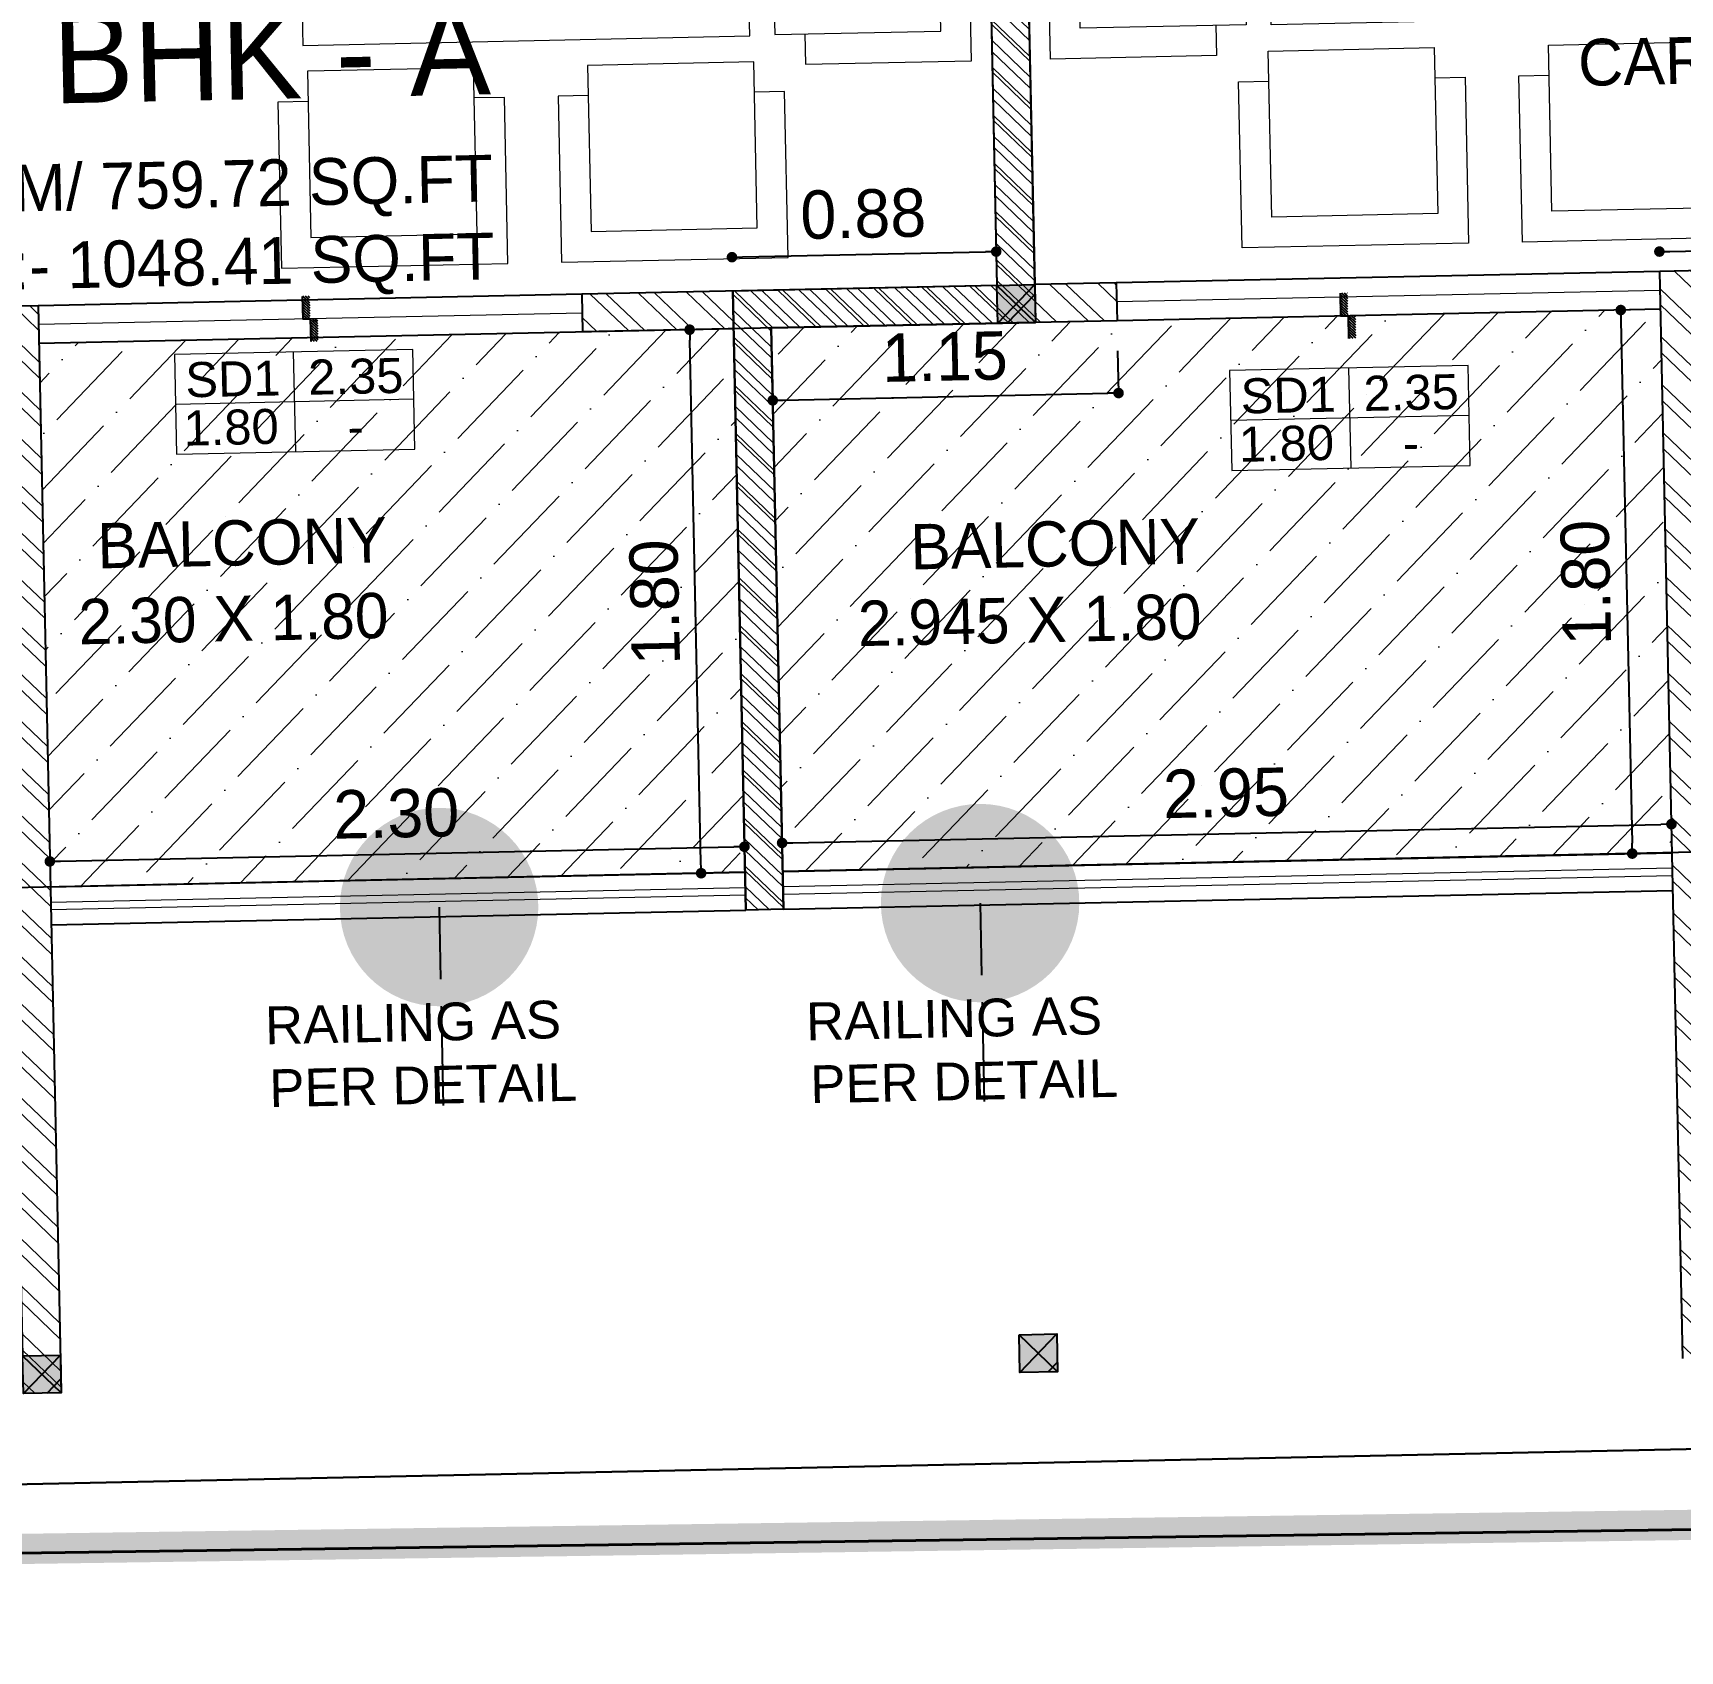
# Model space of a CAD drawing. Header units: metres. Extents: x 494 to 1845, y -666 to 1061.
# Drawn here: x 1412.8212 to 1413.3192, y 237.5901 to 238.0793 of the extents above; entities that cross this region are included whole.
import ezdxf

# ---------------------------------------------------------------- set-up
doc = ezdxf.new("R2010")
doc.units = ezdxf.units.M
doc.header["$MEASUREMENT"] = 0
doc.linetypes.add('1', pattern=[0])
doc.layers.get('Defpoints').update_dxf_attribs({"color": 12})
for name, color, linetype in [('A-AREA', 1, 'Continuous'), ('COLUMN', 1, 'Continuous'), ('PLOT - SURVEY', 1, '1'), ('TILE DROP', 180, '1'), ('VDA-TEXT', 250, '1'), ('VDA-WALL BELOW', 8, 'Continuous'), ('VDA_RAILING NOTE', 4, '1'), ('VDA_ROOF', 250, 'Continuous'), ('WALL', 250, 'Continuous')]:
    doc.layers.add(name, color=color, linetype=linetype)
for name, color, linetype, lineweight in [('A-Furniture', 8, 'Continuous', 13), ('A-Wall Hatch', 8, 'Continuous', 9), ('DIMENSION', 8, 'Continuous', 5), ('VDA-DW TAGS', 4, 'Continuous', 9), ('VDA-FURNITURE', 8, 'Continuous', 13), ('VDA-HATCH', 8, 'Continuous', 9), ('VDA-RAILING', 25, 'Continuous', 5), ('VDA-SLIDING DOOR', 4, 'Continuous', 9), ('VDA-WALL', 250, 'Continuous', 25)]:
    doc.layers.add(name, color=color, linetype=linetype, lineweight=lineweight)
doc.styles.add('arial', font='arial.ttf', dxfattribs={"height": 0.3})
doc.styles.add('RS', font='GOTHIC.TTF')
doc.styles.get("Standard").update_dxf_attribs({"font": 'arial.ttf'})
doc.dimstyles.new('SMALL', dxfattribs={"dimtxt": 0.16, "dimasz": 0.05, "dimexe": 0, "dimexo": 0, "dimgap": 0.05, "dimtad": 0, "dimdec": 1, "dimzin": 0, "dimdsep": 46, "dimtxsty": 'RS', "dimblk": 'ARCHTICK', "dimcen": 2.5, "dimclrd": 256, "dimclre": 256, "dimclrt": 5, "dimadec": 0, "dimazin": 0, "dimtfac": 1, "dimtofl": 0, "dimtmove": 0, "dimatfit": 3, "dimldrblk": 'ARCHTICK', "dimfxl": 0, "dimtolj": 1, "dimtzin": 0, "dimarcsym": 0})
doc.dimstyles.new('SMALL-1', dxfattribs={"dimtxt": 0.16, "dimasz": 0.035, "dimexe": 0, "dimexo": 0.1, "dimgap": 0.05, "dimtad": 1, "dimzin": 0, "dimdsep": 46, "dimtxsty": 'RS', "dimblk": 'DOT', "dimcen": 2.5, "dimclrd": 256, "dimclre": 256, "dimclrt": 5, "dimadec": 0, "dimazin": 0, "dimtfac": 1, "dimtdec": 3, "dimtofl": 0, "dimtmove": 0, "dimatfit": 3, "dimfxl": 0, "dimtolj": 1, "dimtzin": 0, "dimarcsym": 0})
pattern_1 = [(45, (1152.758408798573, 282.9493043231583), (-0.1104854345604985, 0.1104854345604985), [])]
pattern_2 = [(135.0000000000001, (-4.440892098500626e-16, 0.375), (-0.004419417382415919, -0.004419417382415927), [])]

# ---------------------------------------------------------------- blocks, each defined once
blk = doc.blocks.new('6555kkm')
at = {"lineweight": 30}
h = blk.add_hatch(color=5, dxfattribs=at)
h.dxf.hatch_style = 1
h.paths.add_polyline_path([(1152.883408798573, 282.9493043231583), (1152.758408798573, 282.9493043231583), (1152.758408798573, 283.0743043231584), (1152.883408798573, 283.0743043231584)])
h = blk.add_hatch()
h.set_pattern_fill('ANSI31', color=5, scale=1.250000000001137)
h.set_pattern_definition(pattern_1)
h.paths.add_polyline_path([(1152.758408798573, 283.0743043231584), (1152.883408798573, 283.0743043231584), (1152.883408798573, 282.9493043231583), (1152.758408798573, 282.9493043231583)])
h = blk.add_hatch()
h.set_pattern_fill('ANSI31', color=5, scale=1.250000000001137)
h.set_pattern_definition(pattern_1)
h.paths.add_polyline_path([(1152.758408798573, 283.0743043231584), (1152.883408798573, 283.0743043231584), (1152.883408798573, 282.9493043231583), (1152.758408798573, 282.9493043231583)])
at = {"layer": 'COLUMN', "color": 5, "lineweight": 25}
for p, q in [((1152.758408798573, 282.9493043231583), (1152.883408798573, 283.0743043231584)), ((1152.883408798573, 282.9493043231583), (1152.758408798573, 283.0743043231584))]:
    blk.add_line(p, q, dxfattribs=at)
blk.add_lwpolyline([(1152.758408798573, 283.0743043231584), (1152.883408798573, 283.0743043231584), (1152.883408798573, 282.9493043231583), (1152.758408798573, 282.9493043231583)], close=True, dxfattribs=at)
blk = doc.blocks.new('zw$417C')
at = {"layer": 'COLUMN', "color": 8, "lineweight": 30}
for p in [(-1102.821029583515, -279.411717235489, 1.171801311732194e-05), (-1106.120678797663, -282.8868043231282), (-1102.821029583515, -282.8868043231282)]:
    blk.add_blockref('6555kkm', p, dxfattribs=at)
blk = doc.blocks.new('DFSDFASDFASD')
at = {"layer": 'VDA_ROOF', "color": 5, "lineweight": 30, "ltscale": 4}
blk.add_lwpolyline([(43.72001114071099, 7.876165156727097), (16.86561930178232, 4.449999999999932), (-16.84999999999991, 4.449999999999932), (-16.84999999999991, -6.375000000000114), (7.450000000000273, -6.375000000000114), (7.450000000000273, -7.275000000000091), (43.72001114071099, -7.275000000000091), (43.72001114071099, -3.799912912925208), (45.04501133847248, -3.799912912896389), (45.04501133847248, 0.8250953790992526), (43.72001114071099, 0.8250953790992526)], close=True, dxfattribs=at)
blk = doc.blocks.new('_ArchTick')
at = {"color": 0, "linetype": 'ByBlock', "const_width": 0.15}
blk.add_lwpolyline([(-0.5, -0.5), (0.5, 0.5)], dxfattribs=at)
blk = doc.blocks.new('zw$FFF1')
at = {"layer": 'A-Furniture', "color": 8, "extrusion": (1.515233374942575e-06, 1.204778837000339e-06, 0.9999999999981264)}
for p, q in [((0.6212500063702464, 2.488734973128885), (0.6212433241307735, 1.938893890124746)), ((1.371250006370246, 2.488725858158432), (0.6212500063702464, 2.488734973128885)), ((1.371243322268128, 1.938725731684826), (1.371250006370246, 2.488725858158432)), ((1.548996269702911, 2.488723697606474), (1.548989587463439, 1.938882614485919)), ((2.298996269702911, 2.488714582519606), (1.548996269702911, 2.488723697606474)), ((2.298989585600793, 1.938714456046), (2.298996269702911, 2.488714582519606)), ((0.7212487906217575, 2.388733757776208), (0.7212421065196395, 1.838733757613227)), ((1.271248790435493, 2.38872707344126), (0.7212487906217575, 2.388733757776208)), ((1.271242106333375, 1.838727073278278), (1.271248790435493, 2.38872707344126)), ((1.648995053954422, 2.388722482253797), (1.648988369852304, 1.838722482090816)), ((2.198995053768158, 2.388715797802433), (1.648995053954422, 2.388722482253797)), ((2.19898836966604, 1.838715797755867), (2.198995053768158, 2.388715797802433)), ((0.6212433241307735, 1.938893890124746), (0.7214021123945713, 1.938733629649505)), ((0.7214021123945713, 1.938733629649505), (0.7212433218955994, 1.93873363151215)), ((1.271243321709335, 1.938726946944371), (1.371243322268128, 1.938725731568411)), ((1.548989587463439, 1.938882614485919), (1.649148375727236, 1.938722354010679)), ((1.649148375727236, 1.938722354010679), (1.648989585228264, 1.938722355989739)), ((2.198989585042, 1.93871567142196), (2.298989584669471, 1.938714456046)), ((0.7212421065196395, 1.838733757613227), (1.271242106333375, 1.838727073278278)), ((1.648988369852304, 1.838722482090816), (2.19898836966604, 1.838715797755867))]:
    blk.add_line(p, q, dxfattribs=at)
at = {"layer": 'A-Furniture', "color": 8, "extrusion": (1.515233371707305e-06, -1.204778841069292e-06, 0.9999999999981264)}
for p, q in [((0.5500000007450581, 1.850006682798266), (9.313225746154785e-10, 1.849999999860302)), ((0, 1.849999999860302), (2.24793329834938e-05, 0)), ((0.5500012151896954, 1.750006682821549), (0.5500000007450581, 1.850006682798266)), ((0.1000012140721083, 1.750001214910299), (0.1000212645158172, 0.1000012150034308)), ((0.6500012148171663, 1.750007897731848), (0.1000012150034308, 1.750001214910299)), ((0.6500212643295527, 0.1000078979413956), (0.6500012148171663, 1.750007897731848)), ((0.6500078989192843, 1.200007897801697), (0.1000078991055489, 1.200001214980148)), ((0.6500145820900798, 0.6500078978715464), (0.1000145813450217, 0.650001215049997)), ((0.6500212643295527, 0.1000078979413956), (0.1000212645158172, 0.1000012150034308)), ((0.5500224800780416, 6.68293796479702e-06), (0.5500212647020817, 0.1000066829146817)), ((0.5500224800780416, 6.68293796479702e-06), (2.24793329834938e-05, 0))]:
    blk.add_line(p, q, dxfattribs=at)
at = {"layer": 'A-Furniture', "color": 8, "extrusion": (1.515233371707305e-06, -1.204778841069291e-06, 0.9999999999981264)}
for p, q in [((2.212546726688743, 1.752808351884596), (0.7327740155160427, 1.752790371072479)), ((0.7327740155160427, 1.752790371072479), (0.7327941320836544, 0.09728157555218786)), ((2.212566843256354, 0.09729955636430532), (2.212546726688743, 1.752808351884596)), ((0.7327941320836544, 0.09728157555218786), (2.212566843256354, 0.09729955636430532))]:
    blk.add_line(p, q, dxfattribs=at)
blk = doc.blocks.new('_Dot')
at = {"color": 0, "linetype": 'ByBlock', "lineweight": -2}
blk.add_line((-0.5, 0), (-1, 0), dxfattribs=at)
at = {"color": 0, "linetype": 'ByBlock', "const_width": 0.5}
blk.add_lwpolyline([(-0.25, 0, 1), (0.25, 0, 1)], format="xyb", close=True, dxfattribs=at)
blk = doc.blocks.new('*D428')
at = {"layer": 'Defpoints', "color": 0, "transparency": 16777216}
for p in [(7.365036736101274, -7.196237975733482), (5.06503673610132, -7.28082868459677), (7.365036736101274, -7.28082868459677)]:
    blk.add_point(p, dxfattribs=at)
at = {"layer": 'DIMENSION', "lineweight": -2, "transparency": 16777216}
for p, q in [((5.06503673610132, -7.196237975733482), (5.06503673610132, -7.196237975733482)), ((5.10003673610132, -7.196237975733482), (7.330036736101274, -7.196237975733482)), ((7.365036736101274, -7.196237975733482), (7.365036736101274, -7.196237975733482))]:
    blk.add_line(p, q, dxfattribs=at)
at = {"layer": 'DIMENSION', "lineweight": -2, "transparency": 16777216, "xscale": 0.035, "yscale": 0.035, "zscale": 0.035, "rotation": 180}
blk.add_blockref('_Dot', (5.06503673610132, -7.196237975733482), dxfattribs=at)
at = {"layer": 'DIMENSION', "lineweight": -2, "transparency": 16777216, "xscale": 0.035, "yscale": 0.035, "zscale": 0.035}
blk.add_blockref('_Dot', (7.365036736101274, -7.196237975733482), dxfattribs=at)
at = {"layer": 'DIMENSION', "color": 5, "transparency": 16777216, "insert": (6.215036736101297, -7.062213502585963), "char_height": 0.16, "attachment_point": 5, "style": 'RS'}
blk.add_mtext('\\A1;2.30', dxfattribs=at)
blk = doc.blocks.new('*D429')
at = {"layer": 'Defpoints', "color": 0, "transparency": 16777216}
for p in [(7.219921972844759, -5.480828684596759), (7.365036736101274, -5.480828684596759), (7.365036736101274, -7.28082868459677)]:
    blk.add_point(p, dxfattribs=at)
at = {"layer": 'DIMENSION', "lineweight": -2, "transparency": 16777216}
for p, q in [((7.265036736101274, -5.480828684596759), (7.219921972844759, -5.480828684596759)), ((7.219921972844759, -7.24582868459677), (7.219921972844759, -5.515828684596759)), ((7.265036736101274, -7.28082868459677), (7.219921972844759, -7.28082868459677))]:
    blk.add_line(p, q, dxfattribs=at)
at = {"layer": 'DIMENSION', "lineweight": -2, "transparency": 16777216, "xscale": 0.035, "yscale": 0.035, "zscale": 0.035}
for p, rotation in [((7.219921972844759, -5.480828684596759), 90), ((7.219921972844759, -7.28082868459677), 270)]:
    blk.add_blockref('_Dot', p, dxfattribs=dict(at, rotation=rotation))
at = {"layer": 'DIMENSION', "color": 5, "transparency": 16777216, "insert": (7.08589749969724, -6.380828684596764), "char_height": 0.16, "attachment_point": 5, "rotation": 90, "style": 'RS'}
blk.add_mtext('\\A1;1.80', dxfattribs=at)
blk = doc.blocks.new('*D430')
at = {"layer": 'Defpoints', "color": 0, "transparency": 16777216}
for p in [(8.240036736101274, -5.243695592146423), (7.365036736101274, -5.355828684596759), (8.240036736101274, -5.355828684596759)]:
    blk.add_point(p, dxfattribs=at)
at = {"layer": 'DIMENSION', "lineweight": -2, "transparency": 16777216}
for p, q in [((7.365036736101274, -5.255828684596759), (7.365036736101274, -5.243695592146423)), ((7.400036736101274, -5.243695592146423), (8.205036736101274, -5.243695592146423)), ((8.240036736101274, -5.255828684596759), (8.240036736101274, -5.243695592146423))]:
    blk.add_line(p, q, dxfattribs=at)
at = {"layer": 'DIMENSION', "lineweight": -2, "transparency": 16777216, "xscale": 0.035, "yscale": 0.035, "zscale": 0.035, "rotation": 180}
blk.add_blockref('_Dot', (7.365036736101274, -5.243695592146423), dxfattribs=at)
at = {"layer": 'DIMENSION', "lineweight": -2, "transparency": 16777216, "xscale": 0.035, "yscale": 0.035, "zscale": 0.035}
blk.add_blockref('_Dot', (8.240036736101274, -5.243695592146423), dxfattribs=at)
at = {"layer": 'DIMENSION', "color": 5, "transparency": 16777216, "insert": (7.802536736101274, -5.109671118998905), "char_height": 0.16, "attachment_point": 5, "style": 'RS'}
blk.add_mtext('\\A1;0.88', dxfattribs=at)
blk = doc.blocks.new('SD3')
at = {"layer": 'VDA-DW TAGS'}
for p, q in [((1531.723859217067, 314.2677278558232), (1531.723859217067, 314.5986024455534)), ((1532.118599420819, 314.4331651506883), (1531.328859217067, 314.4331651506883))]:
    blk.add_line(p, q, dxfattribs=at)
blk.add_lwpolyline([(1532.118599420819, 314.5986024455534), (1531.328859217067, 314.5986024455534), (1531.328859217067, 314.2677278558232), (1532.118599420819, 314.2677278558232)], close=True, dxfattribs=at)
at = {"layer": 'VDA-DW TAGS', "char_height": 0.1159809851405905, "attachment_point": 8, "style": 'arial'}
for s, insert, width in [('SD1', (1531.521152725493, 314.4538265700804), 0.2822932409837917), ('2.35', (1531.927975609854, 314.4538265700804), 0.2822932409837917), ('1.80', (1531.511636415262, 314.2940475846908), 0.275840167237977), ('-', (1531.924073458772, 314.2883892752153), 0.3661736348513708)]:
    blk.add_mtext(s, dxfattribs=dict(at, insert=insert, width=width))
blk = doc.blocks.new('TT-level diff-flat-14')
at = {"layer": 'TILE DROP'}
h = blk.add_hatch(dxfattribs=at)
h.set_pattern_fill('ANSI31', color=256, scale=0.05, angle=90.00000000000006, style=0)
h.set_pattern_definition(pattern_2)
h.paths.add_polyline_path([(-0.07499999999998863, 0.02500000000000568), (-0.07499999999998863, 0), (0, 0), (0, 0.02500000000000568)])
h = blk.add_hatch(dxfattribs=at)
h.set_pattern_fill('ANSI31', color=256, scale=0.05, angle=90.00000000000006, style=0)
h.set_pattern_definition(pattern_2)
h.paths.add_polyline_path([(0, 0), (0, -0.02500000000000568), (0.07499999999998863, -0.02500000000000568), (0.07499999999998863, 0)])
for points in [[(0, 0), (-0.07499999999998863, 0)], [(0.07499999999998863, -0.02500000000000568), (0, -0.02500000000000568), (0, 0), (-0.07499999999998863, 0)]]:
    blk.add_lwpolyline(points, dxfattribs=at)
blk = doc.blocks.new('*D1130')
at = {"layer": 'Defpoints', "color": 0, "transparency": 16777216}
for p in [(-2.375, -0.8340680498423012), (-4.649999999999864, -0.8999999999999773), (-2.375, -0.8999999999999773)]:
    blk.add_point(p, dxfattribs=at)
at = {"layer": 'DIMENSION', "lineweight": -2, "transparency": 16777216}
for p, q in [((-4.649999999999864, -0.8340680498423012), (-4.649999999999864, -0.8340680498423012)), ((-4.614999999999863, -0.8340680498423012), (-2.41, -0.8340680498423012)), ((-2.375, -0.8340680498423012), (-2.375, -0.8340680498423012))]:
    blk.add_line(p, q, dxfattribs=at)
at = {"layer": 'DIMENSION', "lineweight": -2, "transparency": 16777216, "xscale": 0.035, "yscale": 0.035, "zscale": 0.035, "rotation": 180}
blk.add_blockref('_Dot', (-4.649999999999864, -0.8340680498423012), dxfattribs=at)
at = {"layer": 'DIMENSION', "lineweight": -2, "transparency": 16777216, "xscale": 0.035, "yscale": 0.035, "zscale": 0.035}
blk.add_blockref('_Dot', (-2.375, -0.8340680498423012), dxfattribs=at)
at = {"layer": 'DIMENSION', "color": 5, "transparency": 16777216, "insert": (-3.512499999999932, -0.7000435766947826), "char_height": 0.16, "attachment_point": 5, "style": 'RS'}
blk.add_mtext('\\A1;2.28', dxfattribs=at)
blk = doc.blocks.new('*D1136')
at = {"layer": 'Defpoints', "color": 0, "transparency": 16777216}
for p in [(-7.5949999999998, -1.024999999999977), (-6.449999999999863, -1.024999999999977), (-6.449999999999863, -1.26464318028502)]:
    blk.add_point(p, dxfattribs=at)
at = {"layer": 'DIMENSION', "lineweight": -2, "transparency": 16777216}
for p, q in [((-7.5949999999998, -1.124999999999977), (-7.5949999999998, -1.26464318028502)), ((-6.449999999999863, -1.124999999999977), (-6.449999999999863, -1.26464318028502)), ((-7.5599999999998, -1.26464318028502), (-6.484999999999864, -1.26464318028502))]:
    blk.add_line(p, q, dxfattribs=at)
at = {"layer": 'DIMENSION', "lineweight": -2, "transparency": 16777216, "xscale": 0.035, "yscale": 0.035, "zscale": 0.035, "rotation": 180}
blk.add_blockref('_Dot', (-7.5949999999998, -1.26464318028502), dxfattribs=at)
at = {"layer": 'DIMENSION', "lineweight": -2, "transparency": 16777216, "xscale": 0.035, "yscale": 0.035, "zscale": 0.035}
blk.add_blockref('_Dot', (-6.449999999999863, -1.26464318028502), dxfattribs=at)
at = {"layer": 'DIMENSION', "color": 5, "transparency": 16777216, "insert": (-7.022499999999832, -1.132630943711261), "char_height": 0.16, "attachment_point": 5, "style": 'RS'}
blk.add_mtext('\\A1;1.15', dxfattribs=at)
blk = doc.blocks.new('*D1137')
at = {"layer": 'Defpoints', "color": 0, "transparency": 16777216}
for p in [(-4.649999999999864, -2.730352548427504), (-7.5949999999998, -2.824999999999989), (-4.649999999999864, -2.824999999999989)]:
    blk.add_point(p, dxfattribs=at)
at = {"layer": 'DIMENSION', "lineweight": -2, "transparency": 16777216}
for p, q in [((-7.5949999999998, -2.730352548427504), (-7.5949999999998, -2.730352548427504)), ((-7.5599999999998, -2.730352548427504), (-4.684999999999864, -2.730352548427504)), ((-4.649999999999864, -2.730352548427504), (-4.649999999999864, -2.730352548427504))]:
    blk.add_line(p, q, dxfattribs=at)
at = {"layer": 'DIMENSION', "lineweight": -2, "transparency": 16777216, "xscale": 0.035, "yscale": 0.035, "zscale": 0.035, "rotation": 180}
blk.add_blockref('_Dot', (-7.5949999999998, -2.730352548427504), dxfattribs=at)
at = {"layer": 'DIMENSION', "lineweight": -2, "transparency": 16777216, "xscale": 0.035, "yscale": 0.035, "zscale": 0.035}
blk.add_blockref('_Dot', (-4.649999999999864, -2.730352548427504), dxfattribs=at)
at = {"layer": 'DIMENSION', "color": 5, "transparency": 16777216, "insert": (-6.122499999999832, -2.596328075279986), "char_height": 0.16, "attachment_point": 5, "style": 'RS'}
blk.add_mtext('\\A1;2.95', dxfattribs=at)
blk = doc.blocks.new('*D1138')
at = {"layer": 'Defpoints', "color": 0, "transparency": 16777216}
for p in [(-4.649999999999864, -1.024999999999977), (-4.781915920684924, -2.824999999999989), (-4.649999999999864, -2.824999999999989)]:
    blk.add_point(p, dxfattribs=at)
at = {"layer": 'DIMENSION', "lineweight": -2, "transparency": 16777216}
for p, q in [((-4.749999999999863, -1.024999999999977), (-4.781915920684924, -1.024999999999977)), ((-4.781915920684924, -1.059999999999977), (-4.781915920684924, -2.789999999999988)), ((-4.749999999999863, -2.824999999999989), (-4.781915920684924, -2.824999999999989))]:
    blk.add_line(p, q, dxfattribs=at)
at = {"layer": 'DIMENSION', "lineweight": -2, "transparency": 16777216, "xscale": 0.035, "yscale": 0.035, "zscale": 0.035}
for p, rotation in [((-4.781915920684924, -1.024999999999977), 90), ((-4.781915920684924, -2.824999999999989), 270)]:
    blk.add_blockref('_Dot', p, dxfattribs=dict(at, rotation=rotation))
at = {"layer": 'DIMENSION', "color": 5, "transparency": 16777216, "insert": (-4.915940393832442, -1.924999999999983), "char_height": 0.16, "attachment_point": 5, "rotation": 90, "style": 'RS'}
blk.add_mtext('\\A1;1.80', dxfattribs=at)
blk = doc.blocks.new('AFDADSFADSF')
at = {"layer": 'A-Wall Hatch', "ltscale": 0.1}
h = blk.add_hatch(dxfattribs=at)
h.set_pattern_fill('ANSI32', color=256, scale=0.3, angle=270)
h.set_pattern_definition([(315, (5.06503673610132, -8.955828684596781), (0.07954951288348662, 0.07954951288348659), []), (315, (5.06503673610132, -9.008861693096776), (0.07954951288348662, 0.07954951288348659), [])])
h.paths.add_polyline_path([(3.290036736101229, 0.6441713154032414), (3.415036736101229, 0.6441713154032414), (3.415036736101229, 1.544171315403275), (6.765036736101365, 1.544171315403275), (6.765036736101365, -1.880828684596736), (5.515036736101365, -1.880828684596736), (5.515036736101365, -2.005828684596736), (7.240036736101274, -2.005828684596736), (7.240036736101274, -1.880828684596736), (6.890036736101365, -1.880828684596736), (6.890036736101365, -0.5308286845967132), (7.240036736101274, -0.5308286845967132), (7.240036736101274, -0.4058286845967132), (6.890036736101365, -0.4058286845967132), (6.890036736101365, 1.669171315403275), (3.290036736101229, 1.669171315403275)])
h.paths.add_polyline_path([(-1.30996326389868, -6.805828684596747), (-1.18496326389868, -6.805828684596747), (-1.184963263898683, 0.9441713154031959), (0.1650367361012286, 0.9441713154031959), (0.1650367361012286, -0.005828684596792755), (0.2900367361012286, -0.005828684596792755), (0.2900367361012286, 1.069171315403196), (-1.30996326389868, 1.069171315403196)])
h.paths.add_polyline_path([(-0.4349632638986805, -1.580828684596781), (1.81503673610132, -1.580828684596781), (1.81503673610132, -4.455828684596781), (1.94003673610132, -4.455828684596781), (1.94003673610132, -1.580828684596781), (2.31503673610132, -1.580828684596781), (2.31503673610132, -1.455828684596781), (0.2900367361012286, -1.455828684596781), (0.2900367361012286, -0.6058286845968155), (0.1650367361012286, -0.6058286845968155), (0.1650367361012286, -1.455828684596781), (-0.4349632638986805, -1.455828684596781)])
h.paths.add_polyline_path([(2.84003673610141, -5.480828684596759), (4.94003673610132, -5.480828684596759), (4.94003673610132, -8.955828684596781), (5.06503673610132, -8.955828684596781), (5.06503673610132, -5.355828684596759), (2.84003673610141, -5.355828684596759)])
h.paths.add_polyline_path([(7.365036736101274, -5.480828684596759), (7.365036736101274, -7.40582868459677), (7.490036736101274, -7.40582868459677), (7.490036736101274, -5.480828684596759), (8.365036736101274, -5.480828684596759), (8.365036736101274, -0.4058286845967132), (8.240036736101274, -0.4058286845967132), (8.240036736101274, -5.355828684596759), (7.365036736101274, -5.355828684596759)])
h.paths.add_polyline_path([(2.915036736101229, -1.580689237993226), (2.915036736101229, -1.455828684596781), (3.290036736101229, -1.455828684596781), (3.290036736101229, -0.5558286845968041), (3.415036736101229, -0.5558286845968041), (3.415036736101229, -1.455828684596781), (4.31503673610132, -1.455828684596781), (4.31503673610132, -2.005828684596793), (4.19003673610132, -2.005828684596793), (4.19003673610132, -1.580828684596781), (3.415036736101229, -1.580828684596781), (3.415036736101229, -4.455828684596781), (3.290036736101229, -4.455828684596781), (3.290036736101229, -3.65582868459677), (2.69003673610132, -3.65582868459677), (2.69003673610132, -3.53082868459677), (3.290036736101229, -3.53082868459677), (3.290036736101229, -1.580828684596781), (2.920939464753019, -1.580828684596781), (2.920939464753019, -1.580689237993226)])
h.paths.add_polyline_path([(1.215036736101319, -5.480828684596759), (1.81503673610132, -5.480828684596759), (1.81503673610132, -8.955828684596781), (1.94003673610132, -8.955828684596781), (1.94003673610132, -5.355828684596759), (1.215036736101319, -5.355828684596759)])
h.paths.add_polyline_path([(-1.18496326389868, -5.480828684596759), (-1.18496326389868, -5.355828684596759), (-0.5849632638986805, -5.355828684596759), (-0.5849632638986805, -5.480828684596759)])
h.paths.add_polyline_path([(6.865036736101274, -5.480828684596759), (6.865036736101274, -5.355828684596759), (7.365036736101274, -5.355828684596759), (7.365036736101274, -5.480828684596759)])
at = {"layer": 'VDA-HATCH'}
h = blk.add_hatch(dxfattribs=at)
h.set_pattern_fill('ANSI36', color=43)
h.set_pattern_definition([(45, (-42512.66197753247, 14913.07376879092), (0.06629126073623882, 0.2430679560328759), [0.3125, -0.0625, 0, -0.0625])])
h.paths.add_polyline_path([(5.06503673610132, -7.28082868459677), (7.365036736101274, -7.28082868459677), (7.365036736101274, -5.480828684596759), (5.06503673610132, -5.480828684596759)])
h.paths.add_polyline_path([(-1.18496326389868, -6.680828684596747), (1.81503673610132, -6.680828684596747), (1.81503673610132, -5.480828684596759), (-1.18496326389868, -5.480828684596759)])
h.paths.add_polyline_path([(4.31503673610132, -1.455828684596781), (3.415036736101229, -1.455828684596781), (3.415036736101229, 1.544171315403275), (4.31503673610132, 1.544171315403275)])
at = {"layer": 'A-AREA'}
blk.add_lwpolyline([(-1.18496326389868, 0.9441713154031959), (0.1650367361012286, 0.9441713154031959), (0.1650362508371472, -1.580842047889746), (3.415036736101229, -1.580842047889746), (3.415036736101229, 1.544171315403275), (6.765036736101365, 1.544171315403275), (6.765036736101365, -0.5308286845967132), (7.240036736101274, -0.5308286845967132), (7.240036736101274, -0.4058286845967132), (8.240036736101274, -0.4058286845967132), (8.240036736101274, -5.355828684596759), (7.365036736101274, -5.355828684596759), (7.365036736101274, -7.28082868459677), (4.94003673610132, -7.28082868459677), (4.940036743503015, -8.830957452219366), (1.94003673610132, -8.830828684596781), (1.94003673610132, -6.680828684596747), (-1.18496326389868, -6.680828684596747), (-1.18496326389868, 0.9441713154031959)], dxfattribs=at)
at = {"layer": 'VDA-RAILING'}
for p, q in [((5.06503673610132, -7.330828684596781), (7.365036736101274, -7.330828684596781)), ((5.06503673610132, -7.355828684596759), (7.365036736101274, -7.355828684596759))]:
    blk.add_line(p, q, dxfattribs=at)
at = {"layer": 'VDA-SLIDING DOOR'}
blk.add_line((6.865036736101274, -5.418328684596759), (5.06503673610132, -5.418328684596759), dxfattribs=at)
at = {"layer": 'VDA-WALL'}
for p, q in [((8.240036736101274, -0.4058286845967132), (8.240036736101274, -5.355828684596759)), ((8.365036736101274, -0.4058286845967132), (8.365036736101274, -5.480828684596759)), ((5.06503673610132, -5.355828684596759), (2.84003673610141, -5.355828684596759)), ((5.06503673610132, -5.355828684596759), (5.06503673610132, -8.955828684596781)), ((8.240036736101274, -5.355828684596759), (6.865036736101274, -5.355828684596759)), ((6.865036736101274, -5.355828684596759), (6.865036736101274, -5.480828684596759)), ((7.365036736101274, -5.355828684596759), (7.365036736101274, -7.40582868459677)), ((8.365036736101274, -5.480828684596759), (6.865036736101274, -5.480828684596759)), ((7.490036736101274, -5.480828684596759), (7.490036736101274, -7.40582868459677)), ((7.490036736101274, -7.40582868459677), (7.365036736101274, -7.40582868459677)), ((5.06503673610132, -8.955828684596781), (4.94003673610132, -8.955828684596781))]:
    blk.add_line(p, q, dxfattribs=at)
at = {"layer": 'VDA-WALL BELOW'}
for p, q in [((6.865036736101274, -5.355828684596759), (5.06503673610132, -5.355828684596759)), ((7.365036736101274, -5.480828684596759), (5.06503673610132, -5.480828684596759)), ((5.06503673610132, -7.28082868459677), (7.365036736101274, -7.28082868459677)), ((5.06503673610132, -7.40582868459677), (7.365036736101274, -7.40582868459677))]:
    blk.add_line(p, q, dxfattribs=at)
at = {"xscale": -1, "rotation": 270}
blk.add_blockref('TT-level diff-flat-14', (5.965036736101297, -5.418328684596759), dxfattribs=at)
blk.add_blockref('SD3', (-1525.816309872783, -320.125138992003))
at = {"layer": 'VDA-FURNITURE', "rotation": 180.0000002734221}
blk.add_blockref('zw$FFF1', (8.171978505208926, -2.759977901105572), dxfattribs=at)
at = {"layer": 'VDA-TEXT', "color": 1, "insert": (6.579282242295449, -4.387549939136932, 6.238306527275542e-08), "char_height": 0.154743372, "width": 3.915187934693313, "attachment_point": 3}
blk.add_mtext('\\pt10;{\\fCentury Gothic|b0|i0|c0|p34;\\H1.93869x;\\C5;2 BHK - A}\\P\\pt9,10;{\\fCentury Gothic|b0|i0|c0|p34;\\H1.00000x;CARPET:-  70.58 SQ.M/ 759.72 SQ.FT}\\P\\pt10;{\\fCentury Gothic|b0|i0|c0|p34;\\H1.00000x;SALEABLE :- 1048.41 SQ.FT }', dxfattribs=at)
at = {"layer": 'VDA-TEXT', "insert": (6.202982984315895, -6.079813891244726), "char_height": 0.15, "width": 1.314504061156185e-11, "attachment_point": 3, "style": 'arial'}
blk.add_mtext('\\pi0.53367;{\\fCentury Gothic|b0|i0|c0|p34;BALCONY  }\\P\\pi0.51373;{\\fCentury Gothic|b0|i0|c0|p34;2.30 X 1.80}', dxfattribs=at)
at = {"layer": 'DIMENSION'}
for base, p1, p2, picture, middle in [((8.240036736101274, -5.243695592146423), (7.365036736101274, -5.355828684596759), (8.240036736101274, -5.355828684596759), '*D430', (7.802536736101274, -5.109671118998905)), ((7.365036736101274, -7.196237975733482), (5.06503673610132, -7.28082868459677), (7.365036736101274, -7.28082868459677), '*D428', (6.215036736101297, -7.062213502585963))]:
    dim = blk.add_linear_dim(base=base, p1=p1, p2=p2, dimstyle='SMALL-1', dxfattribs=at)
    dim.commit()
    dim.dimension.update_dxf_attribs({"geometry": picture, "text_midpoint": middle})
dim = blk.add_linear_dim(base=(7.219921972844759, -5.480828684596759), p1=(7.365036736101274, -7.28082868459677), p2=(7.365036736101274, -5.480828684596759), angle=90, dimstyle='SMALL-1', dxfattribs=at)
dim.commit()
dim.dimension.update_dxf_attribs({"geometry": '*D429', "text_midpoint": (7.08589749969724, -6.380828684596764)})
blk = doc.blocks.new('SDFDSFD')
at = {"layer": 'A-Wall Hatch', "ltscale": 0.1}
h = blk.add_hatch(dxfattribs=at)
h.set_pattern_fill('ANSI32', color=256, scale=0.3, angle=270)
h.set_pattern_definition([(315, (-5.76940198055172, -2.326928868841492), (0.07954951288348662, 0.07954951288348659), []), (315, (-5.76940198055172, -2.379961877341486), (0.07954951288348662, 0.07954951288348659), [])])
h.paths.add_polyline_path([(-3.575000000000045, 2.575000000000045), (-5.244999999999891, 2.575000000000045), (-5.244999999999891, 5.250000000000057), (-1.349999999999909, 5.250000000000057), (-1.349999999999909, 5.375000000000057), (-6.8449999999998, 5.375000000000057), (-6.8449999999998, 5.250000000000057), (-5.369999999999891, 5.250000000000057), (-5.369999999999891, 4.050000000000068), (-5.7199999999998, 4.050000000000068), (-5.7199999999998, 3.925000000000068), (-5.369999999999891, 3.925000000000068), (-5.369999999999891, 2.575000000000045), (-5.7199999999998, 2.575000000000045), (-5.7199999999998, 2.450000000000045), (-3.575000000000045, 2.450000000000045)])
h.paths.add_polyline_path([(-7.7199999999998, -2.949999999999989), (-7.7199999999998, -0.8999999999999773), (-6.8449999999998, -0.8999999999999773), (-6.8449999999998, 4.050000000000068), (-6.7199999999998, 4.050000000000068), (-6.7199999999998, -0.8999999999999773), (-6.449999999999863, -0.8999999999999773), (-6.449999999999863, -1.024999999999977), (-7.5949999999998, -1.024999999999977), (-7.5949999999998, -2.949999999999989)])
h.paths.add_polyline_path([(-2.375, -0.8999999999999773), (-4.649999999999864, -0.8999999999999773), (-4.649999999999864, -4.5), (-4.524999999999864, -4.5), (-4.524999999999864, -1.024999999999977), (-2.375, -1.024999999999977)])
h.paths.add_polyline_path([(-0.974999999999909, 2.999860553396445), (-0.9809027286516994, 2.999860553396445), (-1.349999999999909, 3), (-1.349999999999909, 4.050000000000068), (-1.474999999999909, 4.050000000000068), (-1.474999999999909, 3), (-2.375, 3), (-2.375, 2.450000000000045), (-2.25, 2.450000000000045), (-2.25, 2.875), (-1.474999999999909, 2.875), (-1.474999999999909, 0), (-1.349999999999909, 0), (-1.349999999999909, 0.8000000000000114), (-0.625, 0.8000000000000114), (-0.625, 0.9250000000000114), (-1.349999999999909, 0.9250000000000114), (-1.349999999999909, 2.875), (-0.974999999999909, 2.875)])
h.paths.add_polyline_path([(2.674999999999955, 3), (1.024999999999864, 3), (1.024999999999864, 4.350000000000023), (1.974999999999909, 4.350000000000023), (1.974999999999909, 4.474860553396468), (0.8999999999998636, 4.475000000000023), (0.8999999999998636, 3), (-0.375, 3), (-0.375, 2.875), (2.674999999999955, 2.875)])
h.paths.add_polyline_path([(-0.625, -1.925000000000011), (-1.349999999999909, -1.925000000000011), (-1.349999999999909, -1.024999999999977), (-0.900000000000091, -1.024999999999977), (-0.900000000000091, -0.8999999999999773), (-1.474999999999909, -0.8999999999999773), (-1.474999999999909, -4.5), (-0.974999999999909, -4.5), (-0.974999999999909, -4.375139446603555), (-0.9809027286516994, -4.375139446603555), (-1.349999999999909, -4.375), (-1.349999999999909, -2.050000003470643), (-0.625, -2.050000000000011)])
h.paths.add_polyline_path([(3.549999999999955, 4.475000000000023), (2.574999999999818, 4.475000000000023), (2.574999999999818, 4.350000000000023), (3.424999999999955, 4.350000000000023), (3.424999999999955, 3), (3.549999999999955, 3)])
h.paths.add_polyline_path([(0.125, -1.925000000000011), (0, -1.925000000000011), (0, -4.375), (-0.375, -4.375), (-0.375, -4.5), (0.125, -4.5)])
h.paths.add_polyline_path([(0.125, 2.875), (0, 2.875), (0, 0), (0.125, 0)])
h.paths.add_polyline_path([(4.875, 3), (3.549999999999955, 3), (3.549999999999955, 2.875), (4.875, 2.875)])
h.paths.add_polyline_path([(3.549999999999955, 3), (3.424999999999955, 3), (3.424999999999955, 2.875), (3.549999999999955, 2.875)])
h.paths.add_polyline_path([(3.549999999999955, 0.112500000000017), (3.424999999999955, 0.1125000000000171), (3.424999999999955, -0.8999999999999773), (0, -0.8999999999999773), (0, -1.024999999999977), (3.424999999999955, -1.024999999999977), (3.424999999999955, -4.5), (3.549999999999955, -4.5), (3.549999999999955, -1.024999999999977), (4.875, -1.024999999999977), (4.875, -0.8999999999999773), (3.549999999999955, -0.8999999999999773)])
h.paths.add_polyline_path([(3.424999999999955, 1.912500000000017), (3.549999999999955, 1.912500000000017), (3.549999999999955, 2.875), (3.424999999999955, 2.875)])
at = {"layer": 'VDA-HATCH'}
h = blk.add_hatch(dxfattribs=at)
h.set_pattern_fill('ANSI36', color=43)
h.set_pattern_definition([(45, (-42510.88798718774, 14915.09808658299), (0.06629126073623882, 0.2430679560328759), [0.3125, -0.0625, 0, -0.0625])])
h.paths.add_polyline_path([(-7.5949999999998, -2.824999999999989), (-4.649999999999864, -2.824999999999989), (-4.649999999999864, -1.024999999999977), (-7.5949999999998, -1.024999999999977)])
h.paths.add_polyline_path([(-2.375, 3), (-1.474999999999909, 3), (-1.474999999999909, 5.250000000000057), (-2.375, 5.250000000000057)])
h.paths.add_polyline_path([(3.555946973636992, -0.8999986044702268), (4.75, -0.8999986044702268), (4.75, 2.875), (3.555946973636992, 2.875)])
blk.add_line((-6.449999999999863, -0.8999999999999773), (-6.449999999999863, -1.024999999999977))
at = {"layer": 'A-AREA'}
for points in [[(-1.474999999999909, 5.250000000000057), (-1.474999999999909, 2.875), (1.024999999999864, 2.875), (1.024999999999864, 4.350000000000023), (3.425000000028149, 4.34999589387229), (3.424999999999955, 2.875), (4.75, 2.875), (4.75, -0.8999999999999773), (3.425065773919869, -0.8999986045160426), (3.424999999999955, -4.375), (-4.524999414097238, -4.37504520146598), (-4.524999999999864, -2.824999999999989), (-7.5949999999998, -2.824999999999989), (-7.5949999999998, -1.024999999999977), (-6.7199999999998, -1.024999999999977)], [(-6.719999996423402, -0.8999999999999735), (-6.719999854798061, 4.050000000000068), (-6.8449999999998, 4.050000000000068), (-6.8449999999998, 5.249999980287555), (-5.720000043197842, 5.249999980287555), (-5.244999999999891, 5.250000000000057), (-1.474999999999909, 5.250000000000057)]]:
    blk.add_lwpolyline(points, dxfattribs=at)
at = {"layer": 'VDA-RAILING'}
for p, q in [((-7.5949999999998, -2.875), (-4.649999999999864, -2.875)), ((-7.5949999999998, -2.899999999999977), (-4.649999999999864, -2.899999999999977))]:
    blk.add_line(p, q, dxfattribs=at)
at = {"layer": 'VDA-SLIDING DOOR'}
blk.add_line((-4.649999999999864, -0.9624999999999773), (-6.449999999999863, -0.9624999999999773), dxfattribs=at)
at = {"layer": 'VDA-WALL'}
for p, q in [((-6.8449999999998, 4.050000000000068), (-6.8449999999998, -0.8999999999999773)), ((-6.7199999999998, 4.050000000000068), (-6.7199999999998, -0.8999999999999773)), ((-7.7199999999998, -2.949999999999989), (-7.7199999999998, -0.8999999999999773)), ((-6.8449999999998, -0.8999999999999773), (-7.7199999999998, -0.8999999999999773)), ((-6.449999999999863, -0.8999999999999773), (-6.7199999999998, -0.8999999999999773)), ((-2.375, -0.8999999999999773), (-4.649999999999864, -0.8999999999999773)), ((-4.649999999999864, -4.5), (-4.649999999999864, -0.8999999999999773)), ((-6.449999999999863, -1.024999999999977), (-7.5949999999998, -1.024999999999977)), ((-7.5949999999998, -2.949999999999989), (-7.5949999999998, -1.024999999999977)), ((-7.5949999999998, -2.949999999999989), (-7.7199999999998, -2.949999999999989))]:
    blk.add_line(p, q, dxfattribs=at)
at = {"layer": 'VDA-WALL BELOW'}
for p, q in [((-4.649999999999864, -0.8999999999999773), (-6.449999999999863, -0.8999999999999773)), ((-4.649999999999864, -1.024999999999977), (-6.449999999999863, -1.024999999999977)), ((-7.5949999999998, -2.824999999999989), (-4.649999999999864, -2.824999999999989)), ((-7.5949999999998, -2.949999999999989), (-4.649999999999864, -2.949999999999989))]:
    blk.add_line(p, q, dxfattribs=at)
at = {"xscale": -1, "rotation": 270}
blk.add_blockref('TT-level diff-flat-14', (-5.684999999999945, -1.025018052197822, 9.519170292080245e-05), dxfattribs=at)
blk.add_blockref('SD3', (-1537.409503108452, -315.7966456727638))
at = {"layer": 'VDA-FURNITURE', "extrusion": (4.3682720143042e-06, 5.810455066643099e-06, 0.9999999999735784), "xscale": -1, "rotation": 179.9999997265776}
blk.add_blockref('zw$FFF1', (-6.651941770021239, 1.695850783573212, -1.920382629817319e-05), dxfattribs=at)
at = {"layer": 'VDA-TEXT', "color": 1, "extrusion": (4.368272014304201e-06, 5.8104550666431e-06, 0.9999999999735785), "insert": (-1.30653455259062, 0.374473109052019), "char_height": 0.154743372, "width": 3.915187934693313, "attachment_point": 3, "text_direction": (0.9999999999904591, 2.449293598226949e-16, -4.368272014377942e-06)}
blk.add_mtext('\\pt10;{\\fCentury Gothic|b0|i0|c0|p34;\\H1.93869x;\\C5;3 BHK - A}\\P\\pt10;{\\fCentury Gothic|b0|i0|c0|p34;\\H1.00000x;CARPET:-  92.87 SQ.M/ 999.65 SQ.FT}\\P\\pt10;{\\fCentury Gothic|b0|i0|c0|p34;\\H1.00000x;SALEABLE :- 1379.52 SQ.FT }', dxfattribs=at)
at = {"layer": 'VDA-TEXT', "extrusion": (4.368272014304201e-06, 5.8104550666431e-06, 0.9999999999735785), "insert": (-6.191058061538797, -1.684312134497304), "char_height": 0.15, "width": 1.314504061156185e-11, "attachment_point": 3, "text_direction": (0.9999999999904591, -3.395399344684386e-13, -4.368272014375967e-06), "style": 'arial'}
blk.add_mtext('\\pi0.64941;{\\fCentury Gothic|b0|i0|c0|p34;BALCONY  }\\P\\pi0.57160;{\\fCentury Gothic|b0|i0|c0|p34;2.945 X 1.80}', dxfattribs=at)
at = {"layer": 'DIMENSION'}
for base, p1, p2, picture, middle in [((-2.375, -0.8340680498423012), (-4.649999999999864, -0.8999999999999773), (-2.375, -0.8999999999999773), '*D1130', (-3.512499999999932, -0.7000435766947826)), ((-6.449999999999863, -1.26464318028502), (-7.5949999999998, -1.024999999999977), (-6.449999999999863, -1.024999999999977), '*D1136', (-7.022499999999832, -1.132630943711261)), ((-4.649999999999864, -2.730352548427504), (-7.5949999999998, -2.824999999999989), (-4.649999999999864, -2.824999999999989), '*D1137', (-6.122499999999832, -2.596328075279986))]:
    dim = blk.add_linear_dim(base=base, p1=p1, p2=p2, dimstyle='SMALL-1', dxfattribs=at)
    dim.commit()
    dim.dimension.update_dxf_attribs({"geometry": picture, "text_midpoint": middle})
dim = blk.add_linear_dim(base=(-4.781915920684924, -2.824999999999989), p1=(-4.649999999999864, -1.024999999999977), p2=(-4.649999999999864, -2.824999999999989), angle=90, dimstyle='SMALL-1', dxfattribs=at)
dim.commit()
dim.dimension.update_dxf_attribs({"geometry": '*D1138', "text_midpoint": (-4.915940393832442, -1.924999999999983)})

msp = doc.modelspace()

# ---------------------------------------------------------------- linework, layer by layer
at = {"layer": 'PLOT - SURVEY', "color": 250, "linetype": 'Continuous', "lineweight": 40}
msp.add_lwpolyline([(1406.729007893435, 239.2254116031925), (1406.701579000421, 238.7216653493377), (1406.669972837153, 238.5024673065476), (1406.63131730978, 237.9192314196162), (1406.627973189099, 237.6430652800883), (1407.984104857526, 237.6424953811337), (1410.989318198377, 237.5937154709807), (1414.312959200026, 237.6408724874801)], dxfattribs=at)
at = {"layer": 'WALL', "lineweight": 50, "ltscale": 0.5, "const_width": 0.009133264706538559}
msp.add_lwpolyline([(1414.063725624333, 239.6983404174285), (1411.571839550344, 239.3263036491568), (1408.698885300682, 239.2915854604927), (1406.728685441249, 239.2255519805682), (1406.701359559241, 238.7217620249036), (1406.669796736653, 238.5025408626435), (1406.631259954995, 237.9192529389086), (1406.627973189099, 237.6430652800883), (1407.98420722283, 237.6427782206499), (1410.98965731894, 237.5946215056214), (1414.354513432538, 237.6430652800883)], dxfattribs=at)

# ---------------------------------------------------------------- block references
at = {"xscale": 0.09132575951384468, "yscale": 0.09132575951384468, "zscale": 0.09132575951384468, "rotation": 1.208854810110589}
for name, p in [('DFSDFASDFASD', (1410.09081038922, 238.2475009405472)), ('AFDADSFADSF', (1412.349996146047, 238.4761220106099)), ('SDFDSFD', (1413.73592698119, 238.0983448794055))]:
    msp.add_blockref(name, p, dxfattribs=at)
at = {"layer": 'COLUMN', "color": 6, "lineweight": 30, "xscale": 0.09132575951384468, "yscale": 0.09132575951384468, "zscale": 0.09132575951384468, "rotation": 1.208854810110589}
msp.add_blockref('zw$417C', (1408.560177919926, 237.5723542464608), dxfattribs=at)

# ---------------------------------------------------------------- texts
at = {"layer": 'VDA_RAILING NOTE', "char_height": 0.01141571993923059, "width": 0.1177546815074442, "attachment_point": 9, "rotation": 1.2088548101278047}
for insert in [(1412.985818234181, 237.7564718220303), (1413.149378127252, 237.7576668556715)]:
    msp.add_mtext('\\pt0;RAILING AS  PER DETAIL', dxfattribs=dict(at, insert=insert))

# ---------------------------------------------------------------- leaders
at = {"layer": 'VDA_RAILING NOTE'}
for points in [[(1413.107581871916, 237.8162223025488, -1.776012649655105), (1413.108041526923, 237.7944393855917, -1.776012649655105)], [(1412.944021978845, 237.815027268908, -1.776012649655105), (1412.944481633852, 237.7932443519506, -1.776012649655105)]]:
    msp.add_leader(points, dimstyle='SMALL', override={"dimasz": 0.06, "dimclrd": 4, "dimldrblk": 'Dot', "dimfxl": 0.18}, dxfattribs=at)

doc.saveas('drawing.dxf')
